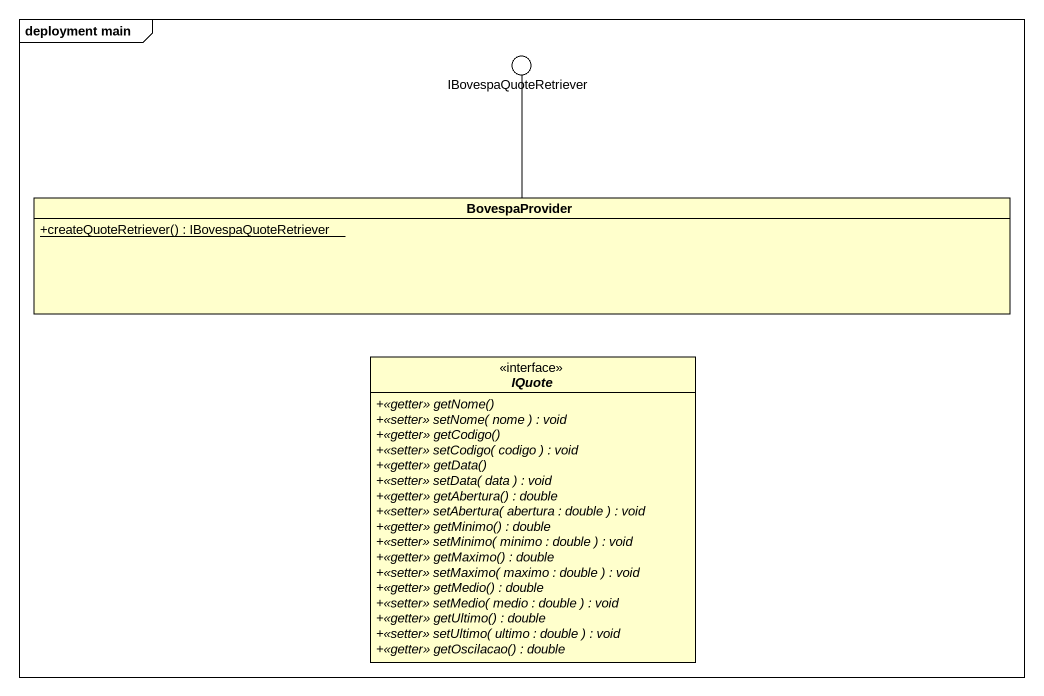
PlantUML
@startuml
mainframe deployment main
allowmixing
hide circle
hide empty members
skinparam classAttributeIconSize 0
() IBovespaQuoteRetriever
class BovespaProvider {
  {static} +createQuoteRetriever() : IBovespaQuoteRetriever
}
interface IQuote {
  {abstract} +<<getter>> getNome()
  {abstract} +<<setter>> setNome( nome ) : void
  {abstract} +<<getter>> getCodigo()
  {abstract} +<<setter>> setCodigo( codigo ) : void
  {abstract} +<<getter>> getData()
  {abstract} +<<setter>> setData( data ) : void
  {abstract} +<<getter>> getAbertura() : double
  {abstract} +<<setter>> setAbertura( abertura : double ) : void
  {abstract} +<<getter>> getMinimo() : double
  {abstract} +<<setter>> setMinimo( minimo : double ) : void
  {abstract} +<<getter>> getMaximo() : double
  {abstract} +<<setter>> setMaximo( maximo : double ) : void
  {abstract} +<<getter>> getMedio() : double
  {abstract} +<<setter>> setMedio( medio : double ) : void
  {abstract} +<<getter>> getUltimo() : double
  {abstract} +<<setter>> setUltimo( ultimo : double ) : void
  {abstract} +<<getter>> getOscilacao() : double
}
BovespaProvider -up- IBovespaQuoteRetriever
@enduml
